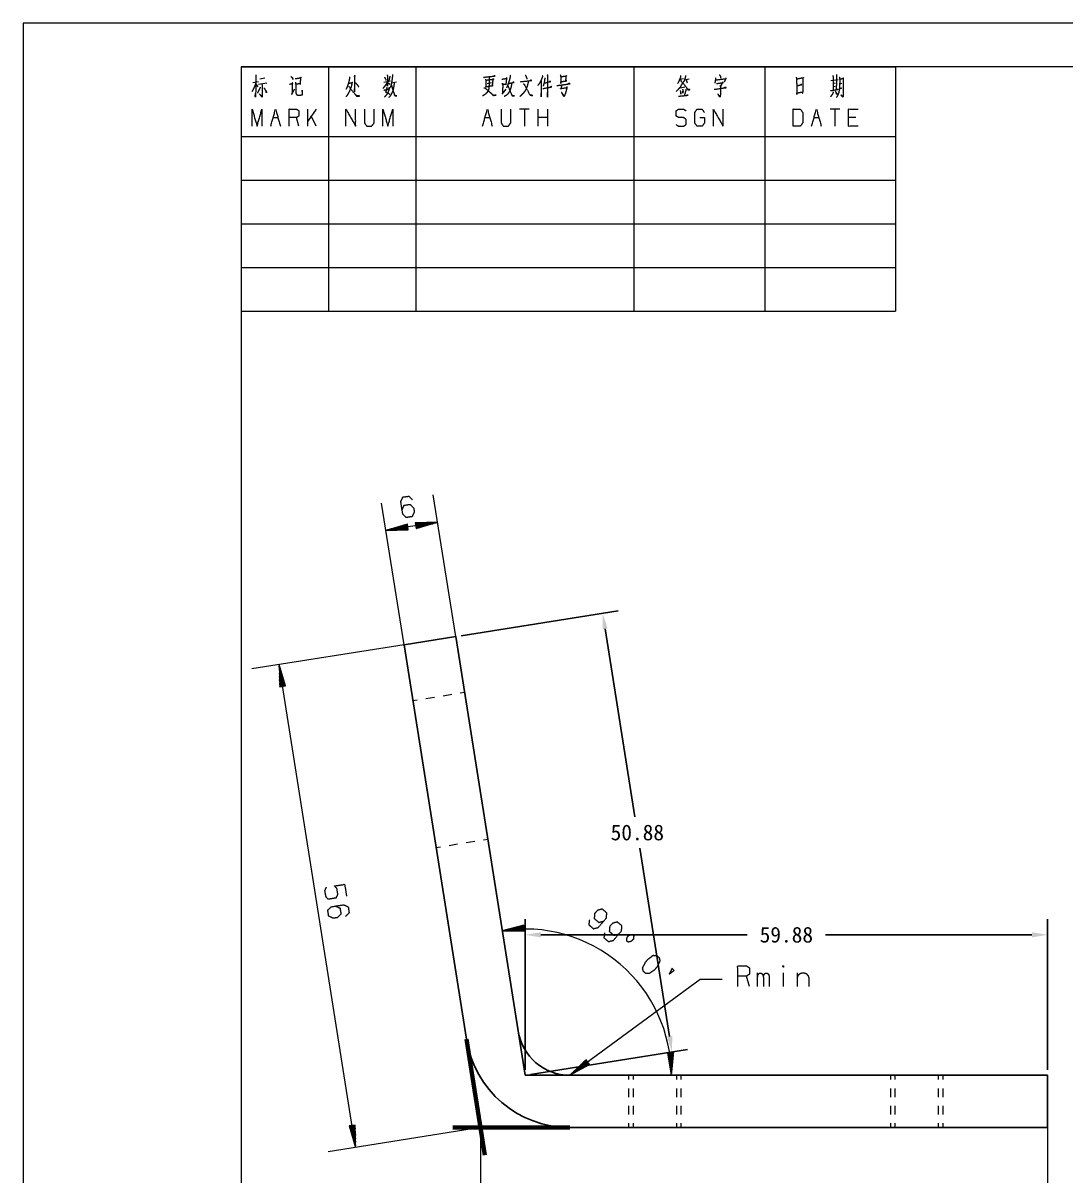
# Model space of a CAD drawing. Header units: millimetres. Extents: x 0 to 210, y 0 to 615.
# Drawn here: x 0 to 119.5, y 165 to 297 of the extents above; entities that cross this region are included whole.
import ezdxf

# ---------------------------------------------------------------- set-up
doc = ezdxf.new("R2010")
doc.units = ezdxf.units.MM
doc.layers.add('1', color=7, linetype='Continuous', true_color=0xffffff)
doc.dimstyles.get("Standard").update_dxf_attribs({"dimscale": 10, "dimtxt": 0.18, "dimasz": 0.18, "dimexe": 0.18, "dimexo": 0.0625, "dimgap": 0.09, "dimtad": 0, "dimtih": 1, "dimtoh": 1, "dimzin": 0, "dimdsep": 46, "dimtxsty": 'Standard', "dimcen": 0.09, "dimadec": 0, "dimazin": 0, "dimtfac": 1, "dimtofl": 0, "dimtmove": 0, "dimatfit": 3, "dimfxl": 0, "dimtolj": 1, "dimtzin": 0, "dimarcsym": 0})

# ---------------------------------------------------------------- blocks, each defined once
blk = doc.blocks.new('*D1')
at = {"color": 0, "lineweight": -2, "transparency": 16777216}
for p, q in [((50.2, 226.83), (68.2, 229.68)), ((66.7, 227.62), (70.12, 206.08)), ((74.1, 180.93), (70.69, 202.48)), ((58.16, 176.58), (76.16, 179.43))]:
    blk.add_line(p, q, dxfattribs=at)
at = {"color": 0, "lineweight": 18, "transparency": 16777216}
for points in [[(67, 227.67), (66.41, 227.57), (66.42, 229.4)], [(74.4, 180.98), (73.8, 180.88), (74.38, 179.15)]]:
    blk.add_solid(points, dxfattribs=at)
at = {"layer": 'Defpoints', "color": 0, "lineweight": 18, "transparency": 16777216}
for p in [(49.59, 226.73), (74.38, 179.15), (57.55, 176.48)]:
    blk.add_point(p, dxfattribs=at)
at = {"color": 0, "lineweight": 18, "transparency": 16777216, "insert": (70.4, 204.28), "char_height": 1.8, "attachment_point": 5}
blk.add_mtext('\\A1;50.88', dxfattribs=at)
blk = doc.blocks.new('*D2')
at = {"color": 0, "lineweight": -2, "transparency": 16777216}
for p, q in [((57.55, 177.11), (57.55, 194.37)), ((117.42, 177.11), (117.42, 194.37)), ((59.35, 192.57), (82.98, 192.57)), ((115.62, 192.57), (91.98, 192.57))]:
    blk.add_line(p, q, dxfattribs=at)
at = {"color": 0, "lineweight": 18, "transparency": 16777216}
for points in [[(59.35, 192.87), (59.35, 192.27), (57.55, 192.57)], [(115.62, 192.87), (115.62, 192.27), (117.42, 192.57)]]:
    blk.add_solid(points, dxfattribs=at)
at = {"layer": 'Defpoints', "color": 0, "lineweight": 18, "transparency": 16777216}
for p in [(117.42, 192.57), (57.55, 176.48), (117.42, 176.48)]:
    blk.add_point(p, dxfattribs=at)
at = {"color": 0, "lineweight": 18, "transparency": 16777216, "insert": (87.48, 192.57), "char_height": 1.8, "attachment_point": 5}
blk.add_mtext('\\A1;59.88', dxfattribs=at)

msp = doc.modelspace()

# ---------------------------------------------------------------- linework, layer by layer
at = {"layer": '1', "color": 132, "linetype": 'Continuous', "lineweight": 18}
for p, q in [((0, 297), (0, 0)), ((210, 297), (0, 297)), ((25, 292), (25, 264)), ((25, 292), (100, 292)), ((25, 292), (100, 292)), ((25, 292), (100, 292)), ((25, 292), (25, 5)), ((205, 292), (25, 292)), ((35, 292), (35, 264)), ((45, 292), (45, 264)), ((70, 292), (70, 264)), ((85, 292), (85, 264)), ((100, 292), (100, 264)), ((25, 284), (100, 284)), ((25, 279), (100, 279)), ((25, 274), (100, 274)), ((25, 269), (100, 269)), ((25, 264), (100, 264))]:
    msp.add_line(p, q, dxfattribs=at)
at = {"layer": '1', "color": 95, "linetype": 'Continuous', "lineweight": 18}
for p, q in [((27.126, 290.612), (27.711, 290.736)), ((75.248, 290.571), (75.672, 290.633)), ((75.35, 290.55), (75.453, 290.24)), ((75.819, 290.509), (76.346, 290.612)), ((92.564, 290.426), (93.428, 290.55)), ((26.336, 290.177), (26.965, 290.302)), ((26.701, 289.95), (26.921, 289.681)), ((26.994, 289.991), (27.945, 290.136)), ((41.338, 290.219), (42.128, 290.384)), ((42.245, 290.157), (42.787, 290.281)), ((53.172, 290.095), (53.699, 290.177)), ((54.913, 288.873), (55.367, 289.432)), ((75.833, 289.639), (75.365, 289.556)), ((75.98, 290.488), (76.111, 290.157)), ((92.843, 290.074), (93.106, 290.136)), ((92.857, 289.722), (93.091, 289.784)), ((93.604, 290.053), (93.852, 290.115)), ((33.593, 287.145), (32.627, 285.779)), ((32.627, 285.178), (32.627, 287.145)), ((58.016, 287.145), (56.903, 287.145)), ((57.459, 287.145), (57.459, 285.178)), ((59.025, 285.178), (59.025, 287.145)), ((60.137, 285.178), (60.137, 287.145)), ((93.604, 287.145), (92.491, 287.145)), ((93.047, 287.145), (93.047, 285.178)), ((28.662, 286.172), (29.218, 286.172)), ((31.618, 285.178), (31.34, 286.172)), ((33.593, 285.178), (33.037, 286.358)), ((52.938, 286.172), (53.494, 286.172)), ((60.137, 286.172), (59.025, 286.172)), ((90.648, 286.172), (91.204, 286.172)), ((95.447, 286.172), (94.613, 286.172)), ((83.246, 186.637), (82.91, 187.837)), ((84.179, 186.637), (84.179, 188.212)), ((87.127, 188.212), (87.127, 186.637)), ((88.732, 188.212), (88.732, 186.637))]:
    msp.add_line(p, q, dxfattribs=at)
at = {"layer": '1', "color": 13, "linetype": 'Continuous', "lineweight": 18}
for p, q in [((43.661, 225.794), (41.091, 242.022)), ((49.587, 226.733), (47.017, 242.961)), ((47.514, 239.825), (41.587, 238.886)), ((44.044, 239.614), (41.587, 238.886)), ((44.092, 239.309), (41.774, 238.941)), ((44.1, 239.258), (41.782, 238.891)), ((44.084, 239.359), (42.147, 239.052)), ((44.108, 239.208), (42.171, 238.902)), ((44.076, 239.409), (42.52, 239.163)), ((44.116, 239.158), (42.56, 238.912)), ((44.068, 239.459), (42.893, 239.273)), ((44.124, 239.108), (42.949, 238.922)), ((44.06, 239.509), (43.267, 239.384)), ((44.132, 239.058), (43.338, 238.932)), ((44.052, 239.56), (43.64, 239.494)), ((44.044, 239.61), (44.013, 239.605)), ((44.044, 239.61), (44.013, 239.605)), ((44.148, 238.953), (44.044, 239.614)), ((47.514, 239.825), (44.952, 239.758)), ((44.952, 239.758), (45.057, 239.097)), ((44.953, 239.754), (44.985, 239.759)), ((44.953, 239.754), (44.985, 239.759)), ((44.961, 239.703), (45.374, 239.769)), ((44.969, 239.653), (45.763, 239.779)), ((44.977, 239.603), (46.152, 239.789)), ((44.985, 239.553), (46.541, 239.799)), ((44.993, 239.503), (46.93, 239.81)), ((45.001, 239.453), (47.319, 239.82)), ((45.009, 239.402), (47.327, 239.77)), ((45.017, 239.352), (46.954, 239.659)), ((45.025, 239.302), (46.581, 239.548)), ((45.033, 239.252), (46.207, 239.438)), ((45.041, 239.202), (45.834, 239.327)), ((45.049, 239.152), (45.461, 239.217)), ((45.056, 239.101), (45.088, 239.106)), ((45.056, 239.101), (45.088, 239.106)), ((45.057, 239.097), (47.514, 239.825)), ((41.587, 238.886), (44.148, 238.953)), ((44.14, 239.008), (43.727, 238.942)), ((44.148, 238.957), (44.116, 238.952)), ((44.148, 238.957), (44.116, 238.952)), ((43.661, 225.794), (26.223, 223.033)), ((30.086, 221.073), (29.358, 223.529)), ((29.358, 223.529), (29.426, 220.968)), ((38.119, 168.219), (29.358, 223.529)), ((29.731, 221.016), (29.364, 223.335)), ((29.781, 221.024), (29.414, 223.343)), ((29.681, 221.009), (29.374, 222.946)), ((29.63, 221.001), (29.384, 222.557)), ((29.58, 220.993), (29.394, 222.167)), ((29.831, 221.032), (29.524, 222.969)), ((29.881, 221.04), (29.635, 222.596)), ((29.931, 221.048), (29.745, 222.223)), ((29.982, 221.056), (29.856, 221.85)), ((29.53, 220.985), (29.404, 221.778)), ((29.48, 220.977), (29.415, 221.389)), ((29.43, 220.969), (29.425, 221)), ((29.43, 220.969), (29.425, 221)), ((29.426, 220.968), (30.086, 221.073)), ((30.032, 221.064), (29.966, 221.477)), ((30.082, 221.072), (30.077, 221.104)), ((30.082, 221.072), (30.077, 221.104)), ((57.408, 193.659), (54.926, 193.025)), ((54.926, 193.025), (57.488, 192.995)), ((57.445, 193.352), (55.114, 193.073)), ((57.451, 193.302), (55.121, 193.022)), ((57.439, 193.402), (55.492, 193.169)), ((57.457, 193.251), (55.51, 193.018)), ((57.433, 193.453), (55.869, 193.266)), ((57.463, 193.201), (55.899, 193.013)), ((57.427, 193.503), (56.246, 193.362)), ((57.469, 193.15), (56.288, 193.009)), ((57.421, 193.554), (56.623, 193.458)), ((57.475, 193.1), (56.677, 193.004)), ((57.415, 193.604), (57, 193.555)), ((57.481, 193.049), (57.066, 193)), ((57.409, 193.655), (57.377, 193.651)), ((57.409, 193.655), (57.377, 193.651)), ((57.488, 192.995), (57.408, 193.659)), ((57.487, 192.999), (57.456, 192.995)), ((57.487, 192.999), (57.456, 192.995)), ((77.599, 187.45), (62.67, 176.484)), ((80.139, 187.45), (77.599, 187.45)), ((74.531, 179.035), (73.862, 179.009)), ((73.862, 179.009), (74.293, 176.484)), ((73.867, 179.01), (73.868, 178.978)), ((73.867, 179.01), (73.868, 178.978)), ((73.917, 179.012), (73.933, 178.594)), ((73.968, 179.013), (73.999, 178.21)), ((74.019, 179.015), (74.064, 177.827)), ((74.07, 179.017), (74.129, 177.443)), ((74.12, 179.019), (74.195, 177.059)), ((74.171, 179.021), (74.26, 176.676)), ((74.222, 179.023), (74.311, 176.678)), ((74.273, 179.025), (74.347, 177.065)), ((74.293, 176.484), (74.531, 179.035)), ((74.323, 179.027), (74.383, 177.453)), ((74.374, 179.029), (74.419, 177.84)), ((74.425, 179.031), (74.455, 178.228)), ((74.476, 179.033), (74.492, 178.615)), ((74.527, 179.035), (74.528, 179.003)), ((74.527, 179.035), (74.528, 179.003)), ((64.519, 178.257), (62.67, 176.484)), ((62.67, 176.484), (64.915, 177.718)), ((64.702, 178.008), (62.811, 176.619)), ((64.732, 177.967), (62.841, 176.578)), ((64.672, 178.049), (63.092, 176.888)), ((64.762, 177.926), (63.182, 176.765)), ((64.642, 178.09), (63.372, 177.157)), ((64.792, 177.885), (63.523, 176.953)), ((64.612, 178.131), (63.653, 177.427)), ((64.823, 177.844), (63.864, 177.14)), ((64.582, 178.172), (63.934, 177.696)), ((64.853, 177.803), (64.205, 177.328)), ((64.552, 178.213), (64.215, 177.965)), ((64.522, 178.254), (64.496, 178.235)), ((64.522, 178.254), (64.496, 178.235)), ((64.915, 177.718), (64.519, 178.257)), ((64.883, 177.762), (64.546, 177.515)), ((64.913, 177.721), (64.887, 177.703)), ((64.913, 177.721), (64.887, 177.703)), ((52.421, 170.484), (34.983, 167.722)), ((38.052, 170.78), (37.391, 170.675)), ((37.391, 170.675), (38.119, 168.219)), ((37.395, 170.676), (37.4, 170.644)), ((37.395, 170.676), (37.4, 170.644)), ((37.446, 170.684), (37.511, 170.271)), ((37.496, 170.692), (37.621, 169.898)), ((37.546, 170.7), (37.732, 169.525)), ((37.596, 170.708), (37.842, 169.152)), ((37.646, 170.715), (37.953, 168.778)), ((37.696, 170.723), (38.064, 168.405)), ((37.747, 170.731), (38.114, 168.413)), ((37.797, 170.739), (38.104, 168.802)), ((37.847, 170.747), (38.093, 169.191)), ((37.897, 170.755), (38.083, 169.58)), ((37.947, 170.763), (38.073, 169.969)), ((37.997, 170.771), (38.063, 170.358)), ((38.048, 170.779), (38.053, 170.748)), ((38.048, 170.779), (38.053, 170.748)), ((38.119, 168.219), (38.052, 170.78)), ((52.421, 170.484), (52.421, 153.933)), ((117.421, 170.484), (117.421, 153.933))]:
    msp.add_line(p, q, dxfattribs=at)
at = {"layer": '1', "color": 30, "linetype": 'Continuous', "lineweight": 25}
for p, q in [((43.661, 225.794), (49.587, 226.733)), ((49.587, 226.733), (57.546, 176.484)), ((50.818, 180.607), (43.661, 225.794)), ((57.546, 176.484), (117.421, 176.484)), ((117.421, 176.484), (117.421, 170.484)), ((117.421, 170.484), (62.67, 170.484))]:
    msp.add_line(p, q, dxfattribs=at)
at = {"layer": '1', "color": 43, "linetype": 'Continuous', "lineweight": 18}
for p, q in [((45.172, 219.453), (44.678, 219.374)), ((47.147, 219.766), (46.159, 219.609)), ((49.122, 220.078), (48.135, 219.922)), ((50.604, 220.313), (50.11, 220.235)), ((52.769, 203.444), (53.263, 203.522)), ((47.337, 202.584), (47.831, 202.662)), ((48.819, 202.818), (49.806, 202.975)), ((50.794, 203.131), (51.782, 203.288)), ((69.421, 175.984), (69.421, 176.484)), ((69.921, 176.484), (69.921, 175.984)), ((74.921, 175.984), (74.921, 176.484)), ((75.421, 175.984), (75.421, 176.484)), ((99.421, 176.484), (99.421, 175.984)), ((99.921, 176.484), (99.921, 175.984)), ((104.921, 175.984), (104.921, 176.484)), ((105.421, 176.484), (105.421, 175.984)), ((69.421, 173.984), (69.421, 174.984)), ((69.921, 174.984), (69.921, 173.984)), ((74.921, 173.984), (74.921, 174.984)), ((75.421, 173.984), (75.421, 174.984)), ((99.421, 174.984), (99.421, 173.984)), ((99.921, 174.984), (99.921, 173.984)), ((104.921, 173.984), (104.921, 174.984)), ((105.421, 174.984), (105.421, 173.984)), ((69.421, 171.984), (69.421, 172.984)), ((69.921, 172.984), (69.921, 171.984)), ((74.921, 171.984), (74.921, 172.984)), ((75.421, 171.984), (75.421, 172.984)), ((99.421, 172.984), (99.421, 171.984)), ((99.921, 172.984), (99.921, 171.984)), ((104.921, 171.984), (104.921, 172.984)), ((105.421, 172.984), (105.421, 171.984)), ((69.421, 170.484), (69.421, 170.984)), ((69.921, 170.984), (69.921, 170.484)), ((74.921, 170.484), (74.921, 170.984)), ((75.421, 170.484), (75.421, 170.984)), ((99.421, 170.984), (99.421, 170.484)), ((99.921, 170.984), (99.921, 170.484)), ((104.921, 170.484), (104.921, 170.984)), ((105.421, 170.984), (105.421, 170.484))]:
    msp.add_line(p, q, dxfattribs=at)
at = {"layer": '1', "color": 252, "linetype": 'Continuous', "lineweight": 70}
for p, q in [((50.818, 180.607), (52.918, 167.348)), ((62.67, 170.484), (49.246, 170.484))]:
    msp.add_line(p, q, dxfattribs=at)
at = {"layer": '1', "color": 13, "linetype": 'Continuous', "lineweight": 18}
msp.add_arc((57.546, 176.484), 16.747, 0, 99, dxfattribs=at)
at = {"layer": '1', "color": 30, "linetype": 'Continuous', "lineweight": 25}
for radius in [6, 12]:
    msp.add_arc((62.67, 182.484), radius, 189, 270, dxfattribs=at)
at = {"layer": '1', "color": 95, "linetype": 'Continuous', "lineweight": 18}
for points, knots in [([(26.672, 291.068), (26.658, 288.894), (26.628, 288.501), (26.614, 288.708), (26.643, 288.935)], [0, 0, 0.7233032, 0.8545459, 0.923601, 1, 1]), ([(30.696, 290.881), (30.871, 290.716), (30.915, 290.633), (30.915, 290.529), (30.901, 290.674)], [0, 0, 0.413146, 0.5735717, 0.7507215, 1, 1]), ([(31.193, 290.633), (31.866, 290.736), (31.823, 290.798), (31.735, 290.053), (31.823, 290.053), (31.252, 289.991)], [0, 0, 0.3139576, 0.3490116, 0.6948821, 0.735357, 1, 1]), ([(37.431, 290.84), (37.417, 290.716), (37.343, 290.302), (37.256, 290.012), (37.182, 289.805), (37.095, 289.598), (37.007, 289.432)], [0, 0, 0.0844979, 0.3685303, 0.5731144, 0.721457, 0.8733681, 1, 1]), ([(37.973, 291.047), (38.017, 290.943), (38.002, 290.84), (37.987, 289.122), (37.973, 289.225), (38.002, 289.453)], [0, 0, 0.0495429, 0.0956056, 0.8527667, 0.8988383, 1, 1]), ([(41.425, 290.798), (41.557, 290.571), (41.586, 290.426)], [0, 0, 0.6402212, 1, 1]), ([(41.733, 291.068), (41.762, 290.923), (41.762, 289.784), (41.733, 289.929), (41.762, 290.053)], [0, 0, 0.0946543, 0.8236356, 0.9182899, 1, 1]), ([(42.026, 290.923), (42.026, 290.819), (41.908, 290.343)], [0, 0, 0.1743007, 1, 1]), ([(42.333, 291.109), (42.333, 290.985), (42.318, 290.757), (42.274, 290.467), (42.23, 290.157), (42.172, 289.908), (42.099, 289.681), (42.084, 289.619)], [0, 0, 0.0818523, 0.2322428, 0.4254293, 0.6321097, 0.8003129, 0.9579525, 1, 1]), ([(53.436, 290.84), (53.421, 290.177), (53.407, 289.846), (53.392, 289.66), (53.377, 289.556), (53.363, 289.432), (53.319, 289.308), (53.275, 289.205), (53.143, 289.018), (52.997, 288.853), (52.792, 288.728), (52.69, 288.666), (52.646, 288.646)], [0, 0, 0.2637832, 0.3957714, 0.4701713, 0.5117857, 0.56157, 0.6140187, 0.6587773, 0.7496141, 0.8375964, 0.9329848, 0.9806769, 1, 1]), ([(52.763, 290.819), (52.821, 290.778), (52.851, 290.798), (54.109, 290.943), (54.065, 290.964), (53.919, 290.923)], [0, 0, 0.0455216, 0.0682862, 0.8726256, 0.9034399, 1, 1]), ([(52.997, 290.591), (53.041, 290.405), (53.041, 289.66), (53.026, 289.701), (53.89, 289.846), (53.802, 289.846), (53.89, 290.633), (53.919, 290.571), (53.875, 290.529), (53.041, 290.426)], [0, 0, 0.0516626, 0.2528033, 0.264656, 0.5009712, 0.5246716, 0.7383006, 0.7568291, 0.7731174, 1, 1]), ([(54.884, 290.571), (55.47, 290.674), (55.411, 290.736), (55.338, 290.012), (55.411, 290.012), (54.972, 289.929), (54.943, 290.115), (54.972, 289.888), (54.957, 288.956)], [0, 0, 0.1813662, 0.2074062, 0.4295669, 0.4518913, 0.5881989, 0.6457351, 0.7157773, 1, 1]), ([(55.85, 291.047), (55.821, 290.798), (55.733, 290.467), (55.616, 290.115), (55.528, 289.888), (55.47, 289.722), (55.411, 289.577)], [0, 0, 0.1624567, 0.3850138, 0.6258967, 0.7844134, 0.8984933, 1, 1]), ([(57.562, 291.026), (57.664, 290.84), (57.708, 290.716), (57.737, 290.591)], [0, 0, 0.4504813, 0.7296367, 1, 1]), ([(59.552, 290.985), (59.479, 290.716), (59.376, 290.467), (59.259, 290.24), (59.142, 290.053), (58.996, 289.846)], [0, 0, 0.2183601, 0.4287436, 0.6292213, 0.8014938, 1, 1]), ([(59.8, 290.716), (59.757, 290.384), (59.698, 290.095), (59.639, 289.888), (59.596, 289.763)], [0, 0, 0.3421097, 0.6448507, 0.86512, 1, 1]), ([(60.079, 291.068), (60.122, 290.985), (60.093, 291.026), (60.108, 288.542), (60.093, 288.728), (60.108, 289.039)], [0, 0, 0.0299754, 0.0461895, 0.840789, 0.9005616, 1, 1]), ([(61.571, 291.068), (61.629, 290.819), (61.629, 290.095), (61.629, 290.281), (62.332, 290.384), (62.215, 290.384), (62.244, 290.902), (62.259, 290.985), (62.288, 290.923), (62.185, 290.902), (61.629, 290.819)], [0, 0, 0.0766144, 0.2941173, 0.3500475, 0.5632135, 0.5983615, 0.7539708, 0.7792153, 0.7998294, 0.831205, 1, 1]), ([(75.365, 290.985), (75.35, 290.84), (75.233, 290.529), (75.131, 290.281), (75.014, 290.074)], [0, 0, 0.1480064, 0.4852574, 0.758321, 1, 1]), ([(75.907, 290.985), (75.921, 290.881), (75.746, 290.302)], [0, 0, 0.1472183, 1, 1]), ([(79.345, 290.736), (79.345, 290.509), (79.33, 290.343), (79.301, 290.219), (79.272, 290.115)], [0, 0, 0.3619492, 0.6262228, 0.8290344, 1, 1]), ([(79.345, 290.488), (80.574, 290.633), (80.559, 290.674), (80.369, 290.26)], [0, 0, 0.7124805, 0.7377563, 1, 1]), ([(79.784, 291.088), (79.886, 290.964), (79.93, 290.861), (79.959, 290.695)], [0, 0, 0.3646041, 0.6191958, 1, 1]), ([(88.614, 290.798), (88.643, 290.591), (88.658, 290.136), (88.673, 289.66), (88.673, 289.598), (88.673, 288.832), (88.673, 288.977), (89.243, 289.101), (89.361, 288.956), (89.39, 289.142), (89.39, 289.391), (89.404, 289.867), (89.419, 290.364), (89.419, 290.778), (89.434, 290.716), (88.658, 290.571)], [0, 0, 0.0375895, 0.1195186, 0.2051662, 0.2163313, 0.3540432, 0.3800974, 0.4851248, 0.5186221, 0.5525318, 0.5971956, 0.6828433, 0.7722097, 0.8466482, 0.8581192, 1, 1]), ([(92.799, 290.985), (92.828, 290.861), (92.828, 289.308)], [0, 0, 0.075954, 1, 1]), ([(93.208, 291.109), (93.238, 290.985), (93.194, 289.37)], [0, 0, 0.0732111, 1, 1]), ([(93.545, 290.819), (93.589, 290.591), (93.589, 290.136), (93.574, 289.639), (93.545, 289.329), (93.472, 288.998), (93.384, 288.791), (93.223, 288.48)], [0, 0, 0.0962169, 0.285187, 0.4914178, 0.6208252, 0.7615697, 0.8548691, 1, 1]), ([(93.589, 290.571), (94.028, 290.674), (93.984, 290.736), (93.984, 290.053), (93.999, 289.122), (93.984, 288.77), (93.969, 288.563), (93.955, 288.501), (93.735, 288.77), (93.94, 288.584)], [0, 0, 0.1330798, 0.1555222, 0.3570506, 0.6319015, 0.7358076, 0.7970277, 0.8158488, 0.9183014, 1, 1]), ([(26.672, 290.157), (26.599, 289.908), (26.482, 289.619), (26.35, 289.349), (26.233, 289.142)], [0, 0, 0.2335139, 0.5153683, 0.7855499, 1, 1]), ([(27.184, 289.66), (27.17, 289.577), (26.862, 288.956)], [0, 0, 0.1082024, 1, 1]), ([(27.375, 289.991), (27.419, 289.867), (27.419, 288.832), (27.404, 288.604), (27.389, 288.521), (27.111, 288.853), (27.389, 288.563)], [0, 0, 0.0569466, 0.5044035, 0.6030506, 0.6394048, 0.8263659, 1, 1]), ([(27.609, 289.577), (27.872, 289.163), (27.916, 288.998), (27.814, 289.267)], [0, 0, 0.5165629, 0.6969014, 1, 1]), ([(30.535, 289.991), (30.915, 290.095), (30.857, 290.157), (30.827, 288.956), (30.769, 288.832), (31.12, 289.412)], [0, 0, 0.1580082, 0.1922095, 0.6734327, 0.7284461, 1, 1]), ([(31.223, 290.219), (31.252, 289.908), (31.252, 289.205), (31.266, 288.977), (31.296, 288.873), (31.34, 288.811), (31.413, 288.77), (31.53, 288.749), (31.662, 288.728), (32.027, 288.791), (31.998, 289.329), (31.998, 288.791)], [0, 0, 0.097093, 0.3162079, 0.3872389, 0.4207303, 0.444406, 0.4705808, 0.5075958, 0.5491054, 0.6646414, 0.8324445, 1, 1]), ([(37.285, 290.095), (37.753, 290.177), (37.709, 290.219), (37.68, 290.033), (37.621, 289.763), (37.563, 289.598), (37.475, 289.37), (37.402, 289.184), (37.285, 288.977), (37.197, 288.811), (37.021, 288.563)], [0, 0, 0.2024426, 0.2281308, 0.3084081, 0.4256315, 0.5004031, 0.6042808, 0.689483, 0.7907135, 0.8705064, 1, 1]), ([(37.285, 289.805), (38.222, 288.625), (38.558, 288.646), (38.543, 288.646), (38.236, 288.666), (38.075, 288.811)], [0, 0, 0.6321826, 0.7737035, 0.7798449, 0.9091078, 1, 1]), ([(38.104, 290.157), (38.134, 290.136), (38.397, 289.805), (38.47, 289.681)], [0, 0, 0.059448, 0.7610308, 1, 1]), ([(41.747, 290.24), (41.616, 290.012), (41.484, 289.805), (41.352, 289.639), (41.221, 289.494)], [0, 0, 0.287221, 0.5551417, 0.7861812, 1, 1]), ([(41.338, 289.308), (41.967, 289.453), (41.982, 289.639), (41.982, 289.556), (41.908, 289.308), (41.806, 289.039), (41.704, 288.832), (41.586, 288.708), (41.484, 288.584), (41.411, 288.521)], [0, 0, 0.3044701, 0.3925801, 0.431622, 0.5537141, 0.6894687, 0.7983618, 0.8788406, 0.9547519, 1, 1]), ([(41.718, 289.66), (41.557, 289.08), (41.66, 289.039), (41.777, 288.998), (41.894, 288.935), (42.04, 288.853)], [0, 0, 0.5291002, 0.6262903, 0.735524, 0.8520932, 1, 1]), ([(41.762, 290.198), (41.938, 290.074), (42.026, 289.97)], [0, 0, 0.6131216, 1, 1]), ([(42.538, 290.157), (42.494, 289.805), (42.45, 289.556), (42.406, 289.349), (42.347, 289.163), (42.23, 288.915), (42.128, 288.728), (42.011, 288.563), (41.923, 288.48)], [0, 0, 0.1943798, 0.3326365, 0.4486138, 0.5556485, 0.7061604, 0.8226923, 0.9338465, 1, 1]), ([(42.216, 289.888), (42.245, 289.846), (42.391, 289.267), (42.494, 288.998), (42.596, 288.708), (42.626, 288.646), (42.845, 288.666), (42.626, 288.687), (42.552, 288.811)], [0, 0, 0.0267211, 0.3417486, 0.4934831, 0.6554653, 0.6916412, 0.8078395, 0.9240389, 1, 1]), ([(52.821, 289.598), (52.894, 289.598), (53.172, 289.37), (53.407, 289.163), (53.626, 288.977), (53.904, 288.708), (54.226, 288.749), (53.919, 288.708), (53.816, 288.791)], [0, 0, 0.0334673, 0.1978388, 0.3407884, 0.4724681, 0.6494523, 0.7979209, 0.9397533, 1, 1]), ([(55.982, 290.115), (55.982, 289.991), (55.923, 289.66), (55.865, 289.474), (55.806, 289.308), (55.733, 289.163), (55.645, 289.018), (55.543, 288.873), (55.309, 288.666), (55.133, 288.584)], [0, 0, 0.0672356, 0.249298, 0.3549962, 0.4500791, 0.5379489, 0.6296628, 0.7257214, 0.8948994, 1, 1]), ([(55.543, 289.805), (55.587, 289.784), (56.04, 288.666), (56.318, 288.646), (56.055, 288.708), (55.982, 288.832)], [0, 0, 0.0249087, 0.6440181, 0.7871171, 0.926016, 1, 1]), ([(55.616, 290.074), (56.275, 290.198), (56.201, 290.219), (56.084, 290.177)], [0, 0, 0.7699623, 0.8573272, 1, 1]), ([(57.884, 290.322), (57.884, 290.198), (57.811, 289.908), (57.737, 289.681), (57.65, 289.432), (57.518, 289.225), (57.503, 289.184), (57.416, 289.08), (57.313, 288.935), (57.181, 288.811), (57.064, 288.687), (56.933, 288.584)], [0, 0, 0.0606564, 0.2066444, 0.3234627, 0.4521428, 0.5719755, 0.5934238, 0.6597162, 0.7463897, 0.8348163, 0.9181778, 1, 1]), ([(57.02, 290.281), (58.294, 290.426), (58.206, 290.447), (58.118, 290.405)], [0, 0, 0.8724778, 0.9339029, 1, 1]), ([(57.342, 290.053), (57.401, 290.012), (58.103, 288.749), (58.425, 288.687), (58.118, 288.77), (58.016, 288.894)], [0, 0, 0.0308544, 0.6526466, 0.7937498, 0.9307163, 1, 1]), ([(59.376, 290.405), (59.391, 289.163), (59.391, 288.563), (59.376, 288.687), (59.391, 288.915)], [0, 0, 0.5657171, 0.8391227, 0.8960856, 1, 1]), ([(59.566, 289.494), (60.605, 289.701), (60.532, 289.722), (60.401, 289.66)], [0, 0, 0.8269757, 0.8863345, 1, 1]), ([(59.8, 290.136), (60.474, 290.322), (60.401, 290.322), (60.283, 290.26)], [0, 0, 0.7725087, 0.8534346, 1, 1]), ([(61.176, 289.867), (61.366, 289.867), (61.746, 289.908), (62.683, 290.053), (62.581, 290.074), (62.434, 290.033)], [0, 0, 0.1070399, 0.3223862, 0.8556264, 0.9144271, 1, 1]), ([(61.732, 289.908), (61.629, 289.412), (61.6, 289.494), (62.376, 289.619), (62.332, 289.701), (62.332, 289.619), (62.244, 289.267), (62.185, 289.039), (62.112, 288.853), (62.054, 288.708), (62.01, 288.604), (61.981, 288.584), (61.717, 289.06), (61.995, 288.625)], [0, 0, 0.1363704, 0.1599811, 0.3711571, 0.3963486, 0.4186041, 0.5161112, 0.5793113, 0.6331205, 0.6751333, 0.7053567, 0.7149961, 0.8612745, 1, 1]), ([(75.643, 290.302), (75.629, 290.198), (75.394, 289.826), (75.38, 289.784), (75.263, 289.598), (75.058, 289.37), (74.853, 289.163)], [0, 0, 0.0743374, 0.3873087, 0.418539, 0.5750266, 0.7928603, 1, 1]), ([(75.307, 289.267), (75.38, 288.998), (75.38, 288.873), (75.365, 289.039)], [0, 0, 0.4898071, 0.7079754, 1, 1]), ([(75.585, 289.432), (75.643, 289.122), (75.614, 288.956), (75.614, 289.184)], [0, 0, 0.4438907, 0.6801189, 1, 1]), ([(75.614, 290.157), (76.199, 289.37), (76.433, 289.37), (76.199, 289.391), (76.082, 289.536)], [0, 0, 0.5993244, 0.7424508, 0.8861348, 1, 1]), ([(75.95, 289.412), (75.95, 289.267), (75.775, 288.687)], [0, 0, 0.1930705, 1, 1]), ([(79.198, 289.412), (80.574, 289.598), (80.486, 289.619), (80.281, 289.556)], [0, 0, 0.8202021, 0.8735079, 1, 1]), ([(79.491, 290.074), (80.252, 290.177), (80.208, 290.24), (79.915, 289.722)], [0, 0, 0.5338661, 0.5867287, 1, 1]), ([(79.872, 289.867), (79.901, 289.763), (79.93, 289.639), (79.945, 289.432), (79.945, 288.998), (79.93, 288.853), (79.901, 288.646), (79.857, 288.521), (79.637, 288.873), (79.872, 288.563)], [0, 0, 0.0496235, 0.1084996, 0.2042393, 0.4047979, 0.4719908, 0.5684422, 0.6292234, 0.8205781, 1, 1]), ([(88.673, 289.826), (89.243, 289.95), (89.185, 289.97), (89.053, 289.888)], [0, 0, 0.728512, 0.805958, 1, 1]), ([(92.521, 289.246), (93.428, 289.412), (93.384, 289.432), (93.326, 289.37)], [0, 0, 0.8732457, 0.9192056, 1, 1]), ([(93.574, 289.515), (93.604, 289.515), (93.838, 289.577)], [0, 0, 0.1077992, 1, 1]), ([(75.116, 288.625), (76.229, 288.728), (76.155, 288.728), (75.994, 288.708)], [0, 0, 0.8258973, 0.8799984, 1, 1]), ([(92.857, 289.122), (92.843, 289.018), (92.725, 288.811), (92.623, 288.666), (92.521, 288.563)], [0, 0, 0.1570846, 0.5144704, 0.7811543, 1, 1]), ([(93.091, 289.184), (93.252, 288.935), (93.252, 288.832), (93.194, 289.018)], [0, 0, 0.4976794, 0.671694, 1, 1]), ([(26.262, 285.178), (26.262, 287.145), (26.819, 285.178), (27.375, 287.145), (27.375, 285.178)], [0, 0, 0.245192, 0.5, 0.754808, 1, 1]), ([(30.505, 285.178), (30.505, 287.145), (31.34, 287.145), (31.618, 286.959), (31.618, 286.358), (31.34, 286.172), (30.505, 286.172)], [0, 0, 0.4009525, 0.5710352, 0.6392784, 0.7616765, 0.8299173, 1, 1]), ([(37.007, 285.178), (37.007, 287.145), (38.119, 285.178), (38.119, 287.145)], [0, 0, 0.3175745, 0.6824255, 1, 1]), ([(39.128, 287.145), (39.128, 285.572), (39.392, 285.178), (39.948, 285.178), (40.241, 285.572), (40.241, 287.145)], [0, 0, 0.3371523, 0.4385989, 0.557781, 0.6628477, 1, 1]), ([(41.25, 285.178), (41.25, 287.145), (41.806, 285.178), (42.362, 287.145), (42.362, 285.178)], [0, 0, 0.245192, 0.5, 0.754808, 1, 1]), ([(54.782, 287.145), (54.782, 285.572), (55.045, 285.178), (55.601, 285.178), (55.894, 285.572), (55.894, 287.145)], [0, 0, 0.3371523, 0.4385992, 0.5577813, 0.6628477, 1, 1]), ([(74.853, 285.365), (75.131, 285.178), (75.702, 285.178), (75.98, 285.385), (75.98, 285.965), (75.702, 286.172), (75.146, 286.172), (74.853, 286.358), (74.853, 286.959), (75.146, 287.145), (75.702, 287.145), (75.98, 286.959)], [0, 0, 0.0680354, 0.1840542, 0.2545208, 0.3723327, 0.4427993, 0.5558433, 0.6263673, 0.7483935, 0.8189197, 0.9319637, 1, 1]), ([(77.545, 286.172), (78.101, 286.172), (78.101, 285.572), (77.823, 285.178), (77.252, 285.178), (76.974, 285.572), (76.974, 286.752), (77.267, 287.145), (77.809, 287.145), (78.087, 286.752)], [0, 0, 0.1032946, 0.2147967, 0.304261, 0.4102738, 0.4997387, 0.718892, 0.8099563, 0.9105326, 1, 1]), ([(79.111, 285.178), (79.111, 287.145), (80.223, 285.178), (80.223, 287.145)], [0, 0, 0.3175744, 0.6824256, 1, 1]), ([(88.248, 285.178), (89.068, 285.178), (89.361, 285.572), (89.361, 286.752), (89.068, 287.145), (88.248, 287.145), (88.248, 285.178)], [0, 0, 0.142133, 0.2271593, 0.4317874, 0.5168165, 0.6589495, 1, 1]), ([(90.37, 285.178), (90.926, 287.145), (91.482, 285.178)], [0, 0, 0.5000003, 1, 1]), ([(95.725, 285.178), (94.613, 285.178), (94.613, 287.145), (95.725, 287.145)], [0, 0, 0.2653894, 0.7346106, 1, 1]), ([(43.438, 241.247), (43.678, 241.766), (44.359, 241.874), (44.765, 241.457), (44.839, 240.988), (44.582, 240.467), (43.901, 240.359), (43.512, 240.778), (43.289, 242.186), (43.529, 242.705), (44.21, 242.812), (44.616, 242.396)], [0, 0, 0.0769625, 0.1697601, 0.2480723, 0.3120184, 0.3903302, 0.4831285, 0.5600922, 0.7519277, 0.8288902, 0.9216879, 1, 1]), ([(34.734, 198.015), (34.564, 197.648), (34.672, 196.967), (34.946, 196.67), (35.885, 196.819), (36.079, 197.19), (35.971, 197.871), (35.697, 198.167), (36.857, 198.351), (37.07, 197.007)], [0, 0, 0.0622271, 0.1683441, 0.2305729, 0.376817, 0.441268, 0.5473818, 0.6096107, 0.7904915, 1, 1]), ([(35.808, 195.862), (36.327, 195.622), (36.435, 194.941), (36.019, 194.535), (35.549, 194.461), (35.028, 194.718), (34.92, 195.399), (35.339, 195.788), (36.747, 196.011), (37.266, 195.771), (37.374, 195.09), (36.957, 194.684)], [0, 0, 0.0769632, 0.1697622, 0.2480741, 0.3120193, 0.3903321, 0.4831283, 0.5600922, 0.7519278, 0.8288921, 0.9216883, 1, 1]), ([(64.905, 194.283), (64.839, 193.716), (65.363, 193.268), (65.927, 193.411), (66.852, 194.495), (66.905, 195.074), (66.381, 195.522), (65.831, 195.367), (65.509, 195.017), (65.456, 194.438), (65.98, 193.99), (66.544, 194.133)], [0, 0, 0.076857, 0.1695256, 0.2477294, 0.4392969, 0.5175003, 0.6101693, 0.6870257, 0.7509251, 0.8291284, 0.9217975, 1, 1]), ([(66.636, 192.805), (66.57, 192.237), (67.094, 191.789), (67.658, 191.933), (68.583, 193.016), (68.636, 193.595), (68.112, 194.043), (67.562, 193.889), (67.24, 193.539), (67.187, 192.96), (67.711, 192.512), (68.275, 192.655)], [0, 0, 0.0768544, 0.1695231, 0.2477264, 0.4392963, 0.5174997, 0.6101666, 0.6870223, 0.7509239, 0.8291273, 0.921796, 1, 1]), ([(69.186, 191.877), (69.361, 191.728), (69.733, 191.837), (69.944, 192.084), (69.994, 192.469), (69.819, 192.618), (69.433, 192.52), (69.222, 192.273), (69.186, 191.877)], [0, 0, 0.0856791, 0.2303913, 0.3515819, 0.4962895, 0.5819736, 0.7303933, 0.8515826, 1, 1]), ([(71.346, 188.158), (71.764, 188.13), (72.353, 188.547), (72.661, 188.908), (72.998, 189.574), (72.889, 189.964), (72.633, 190.182), (72.232, 190.229), (71.627, 189.792), (71.331, 189.42), (70.998, 188.784), (71.091, 188.376), (71.346, 188.158)], [0, 0, 0.0675259, 0.183973, 0.2605858, 0.3809425, 0.4461428, 0.5003065, 0.5655047, 0.6858641, 0.7625289, 0.8783101, 0.9458356, 1, 1]), ([(81.903, 186.637), (81.903, 189.012), (82.91, 189.012), (83.246, 188.787), (83.246, 188.062), (82.91, 187.837), (81.903, 187.837)], [0, 0, 0.4009496, 0.5710339, 0.6392769, 0.7616727, 0.8299157, 1, 1]), ([(87.127, 188.862), (87.163, 188.962), (87.127, 189.037), (87.092, 188.962), (87.127, 188.862)], [0, 0, 0.280608, 0.4999896, 0.7193829, 1, 1]), ([(74.044, 188.056), (74.364, 188.703), (74.62, 188.485), (74.044, 188.056)], [0, 0, 0.406596, 0.5957238, 1, 1]), ([(84.179, 187.737), (84.232, 188.012), (84.409, 188.187), (84.603, 188.187), (84.78, 188.012), (84.851, 187.737), (84.851, 186.637)], [0, 0, 0.1188803, 0.2244569, 0.3069857, 0.4125623, 0.5330882, 1, 1]), ([(84.851, 187.737), (84.904, 188.012), (85.081, 188.187), (85.293, 188.187), (85.452, 188.012), (85.523, 187.737), (85.523, 186.637)], [0, 0, 0.1186062, 0.2239411, 0.3137642, 0.4139159, 0.5341645, 1, 1]), ([(88.732, 187.612), (88.838, 187.912), (89.033, 188.137), (89.28, 188.212), (89.51, 188.212), (89.757, 188.137), (89.952, 187.912), (90.058, 187.612), (90.058, 186.637)], [0, 0, 0.1077498, 0.2084494, 0.2960104, 0.3738207, 0.4613817, 0.5620813, 0.6698311, 1, 1])]:
    msp.add_open_spline(points, degree=1, knots=knots, dxfattribs=at)
for points in [[(28.384, 285.178), (28.94, 287.145), (29.496, 285.178)], [(52.66, 285.178), (53.216, 287.145), (53.773, 285.178)]]:
    msp.add_open_spline(points, degree=1, dxfattribs=at)

# ---------------------------------------------------------------- dimensions: what is measured, and where the dimension line sits
at = {"lineweight": 18}
dim = msp.add_aligned_dim(p1=(49.587, 226.733), p2=(57.546, 176.484), distance=17.046, dimstyle='Standard', dxfattribs=at)
dim.commit()
dim.dimension.update_dxf_attribs({"geometry": '*D1', "text_midpoint": (70.402, 204.275)})
dim = msp.add_linear_dim(base=(117.4213, 192.5652), p1=(57.5457, 176.4839), p2=(117.4213, 176.4839), dimstyle='Standard', dxfattribs=at)
dim.commit()
dim.dimension.update_dxf_attribs({"geometry": '*D2', "text_midpoint": (87.4835, 192.5652)})

doc.saveas('drawing.dxf')
